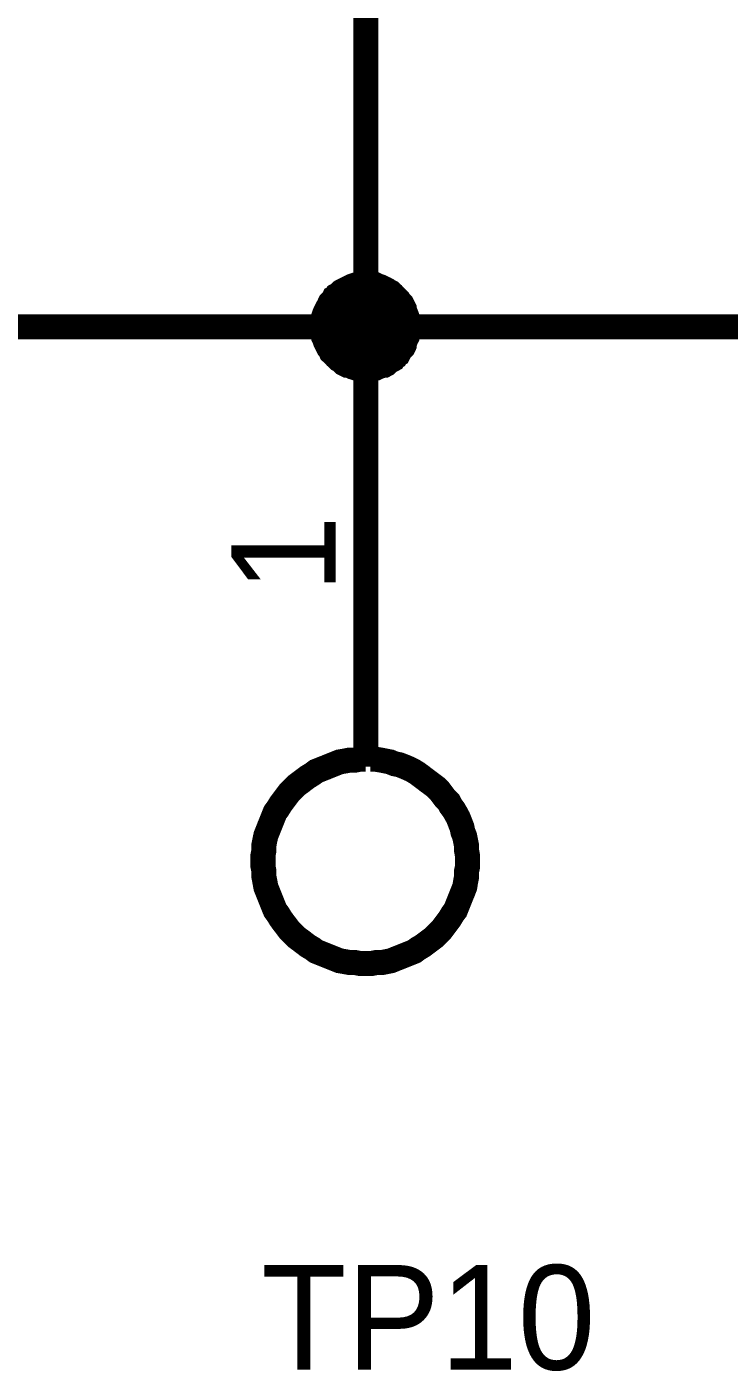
# Model space of a CAD drawing. Header units: millimetres. Extents: x 0 to 800, y 0 to 567.
# Drawn here: x 62.42 to 70.84, y 515.33 to 531.46 of the extents above; entities that cross this region are included whole.
import ezdxf

# ---------------------------------------------------------------- set-up
doc = ezdxf.new("R2010")
doc.units = ezdxf.units.MM
doc.layers.add('Sheet', color=255, linetype='Continuous')

msp = doc.modelspace()

# ---------------------------------------------------------------- linework, layer by layer
at = {"layer": 'Sheet'}
for points, const_width in [([(45.728, 542.319), (47.946, 542.319), (47.946, 542.341), (66.481, 542.341), (66.481, 527.861), (77.759, 527.861)], 0.3), ([(65.966, 527.861), (65.966, 527.883), (65.966, 527.917), (65.977, 527.939), (65.977, 527.961), (65.977, 527.984), (65.988, 528.017), (65.999, 528.04), (66.01, 528.062), (66.022, 528.085), (66.033, 528.107), (66.044, 528.129), (66.055, 528.152), (66.066, 528.163), (66.089, 528.185), (66.1, 528.208), (66.122, 528.219), (66.134, 528.241), (66.156, 528.253), (66.178, 528.275), (66.19, 528.286), (66.212, 528.297), (66.234, 528.308), (66.257, 528.32), (66.279, 528.331), (66.302, 528.342), (66.324, 528.353), (66.358, 528.364), (66.38, 528.364), (66.402, 528.364), (66.425, 528.376), (66.458, 528.376), (66.481, 528.376)], 0.3), ([(65.966, 527.861), (65.966, 527.883), (65.966, 527.917), (65.977, 527.939), (65.977, 527.961), (65.977, 527.984), (65.988, 528.017), (65.999, 528.04), (66.01, 528.062), (66.022, 528.085), (66.033, 528.107), (66.044, 528.129), (66.055, 528.152), (66.066, 528.163), (66.089, 528.185), (66.1, 528.208), (66.122, 528.219), (66.134, 528.241), (66.156, 528.253), (66.178, 528.275), (66.19, 528.286), (66.212, 528.297), (66.234, 528.308), (66.257, 528.32), (66.279, 528.331), (66.302, 528.342), (66.324, 528.353), (66.358, 528.364), (66.38, 528.364), (66.402, 528.364), (66.425, 528.376), (66.458, 528.376), (66.481, 528.376)], 0.3), ([(65.966, 527.861), (65.966, 527.883), (65.966, 527.917), (65.977, 527.939), (65.977, 527.961), (65.977, 527.984), (65.988, 528.017), (65.999, 528.04), (66.01, 528.062), (66.022, 528.085), (66.033, 528.107), (66.044, 528.129), (66.055, 528.152), (66.066, 528.163), (66.089, 528.185), (66.1, 528.208), (66.122, 528.219), (66.134, 528.241), (66.156, 528.253), (66.178, 528.275), (66.19, 528.286), (66.212, 528.297), (66.234, 528.308), (66.257, 528.32), (66.279, 528.331), (66.302, 528.342), (66.324, 528.353), (66.358, 528.364), (66.38, 528.364), (66.402, 528.364), (66.425, 528.376), (66.458, 528.376), (66.481, 528.376)], 0.3), ([(65.966, 527.861), (65.966, 527.883), (65.966, 527.917), (65.977, 527.939), (65.977, 527.961), (65.977, 527.984), (65.988, 528.017), (65.999, 528.04), (66.01, 528.062), (66.022, 528.085), (66.033, 528.107), (66.044, 528.129), (66.055, 528.152), (66.066, 528.163), (66.089, 528.185), (66.1, 528.208), (66.122, 528.219), (66.134, 528.241), (66.156, 528.253), (66.178, 528.275), (66.19, 528.286), (66.212, 528.297), (66.234, 528.308), (66.257, 528.32), (66.279, 528.331), (66.302, 528.342), (66.324, 528.353), (66.358, 528.364), (66.38, 528.364), (66.402, 528.364), (66.425, 528.376), (66.458, 528.376), (66.481, 528.376)], 0.3), ([(65.966, 527.861), (65.966, 527.883), (65.966, 527.917), (65.977, 527.939), (65.977, 527.961), (65.977, 527.984), (65.988, 528.017), (65.999, 528.04), (66.01, 528.062), (66.022, 528.085), (66.033, 528.107), (66.044, 528.129), (66.055, 528.152), (66.066, 528.163), (66.089, 528.185), (66.1, 528.208), (66.122, 528.219), (66.134, 528.241), (66.156, 528.253), (66.178, 528.275), (66.19, 528.286), (66.212, 528.297), (66.234, 528.308), (66.257, 528.32), (66.279, 528.331), (66.302, 528.342), (66.324, 528.353), (66.358, 528.364), (66.38, 528.364), (66.402, 528.364), (66.425, 528.376), (66.458, 528.376), (66.481, 528.376)], 0.3), ([(65.966, 527.861), (65.966, 527.883), (65.966, 527.917), (65.977, 527.939), (65.977, 527.961), (65.977, 527.984), (65.988, 528.017), (65.999, 528.04), (66.01, 528.062), (66.022, 528.085), (66.033, 528.107), (66.044, 528.129), (66.055, 528.152), (66.066, 528.163), (66.089, 528.185), (66.1, 528.208), (66.122, 528.219), (66.134, 528.241), (66.156, 528.253), (66.178, 528.275), (66.19, 528.286), (66.212, 528.297), (66.234, 528.308), (66.257, 528.32), (66.279, 528.331), (66.302, 528.342), (66.324, 528.353), (66.358, 528.364), (66.38, 528.364), (66.402, 528.364), (66.425, 528.376), (66.458, 528.376), (66.481, 528.376)], 0.3), ([(66.481, 528.376), (66.481, 528.376)], 0.3), ([(66.481, 528.376), (66.503, 528.376), (66.537, 528.376), (66.559, 528.364), (66.582, 528.364), (66.604, 528.364), (66.626, 528.353), (66.66, 528.342), (66.682, 528.331), (66.705, 528.32), (66.727, 528.308), (66.738, 528.297), (66.761, 528.286), (66.783, 528.275), (66.806, 528.253), (66.817, 528.241), (66.839, 528.219), (66.85, 528.208), (66.873, 528.185), (66.884, 528.163), (66.895, 528.152), (66.918, 528.129), (66.929, 528.107), (66.94, 528.085), (66.94, 528.062), (66.951, 528.04), (66.962, 528.017), (66.974, 527.984), (66.974, 527.961), (66.974, 527.939), (66.985, 527.917), (66.985, 527.883), (66.985, 527.861)], 0.3), ([(66.481, 528.376), (66.481, 528.376)], 0.3), ([(66.481, 528.376), (66.503, 528.376), (66.537, 528.376), (66.559, 528.364), (66.582, 528.364), (66.604, 528.364), (66.626, 528.353), (66.66, 528.342), (66.682, 528.331), (66.705, 528.32), (66.727, 528.308), (66.738, 528.297), (66.761, 528.286), (66.783, 528.275), (66.806, 528.253), (66.817, 528.241), (66.839, 528.219), (66.85, 528.208), (66.873, 528.185), (66.884, 528.163), (66.895, 528.152), (66.918, 528.129), (66.929, 528.107), (66.94, 528.085), (66.94, 528.062), (66.951, 528.04), (66.962, 528.017), (66.974, 527.984), (66.974, 527.961), (66.974, 527.939), (66.985, 527.917), (66.985, 527.883), (66.985, 527.861)], 0.3), ([(66.481, 528.376), (66.481, 528.376)], 0.3), ([(66.481, 528.376), (66.503, 528.376), (66.537, 528.376), (66.559, 528.364), (66.582, 528.364), (66.604, 528.364), (66.626, 528.353), (66.66, 528.342), (66.682, 528.331), (66.705, 528.32), (66.727, 528.308), (66.738, 528.297), (66.761, 528.286), (66.783, 528.275), (66.806, 528.253), (66.817, 528.241), (66.839, 528.219), (66.85, 528.208), (66.873, 528.185), (66.884, 528.163), (66.895, 528.152), (66.918, 528.129), (66.929, 528.107), (66.94, 528.085), (66.94, 528.062), (66.951, 528.04), (66.962, 528.017), (66.974, 527.984), (66.974, 527.961), (66.974, 527.939), (66.985, 527.917), (66.985, 527.883), (66.985, 527.861)], 0.3), ([(66.481, 528.376), (66.481, 528.376)], 0.3), ([(66.481, 528.376), (66.503, 528.376), (66.537, 528.376), (66.559, 528.364), (66.582, 528.364), (66.604, 528.364), (66.626, 528.353), (66.66, 528.342), (66.682, 528.331), (66.705, 528.32), (66.727, 528.308), (66.738, 528.297), (66.761, 528.286), (66.783, 528.275), (66.806, 528.253), (66.817, 528.241), (66.839, 528.219), (66.85, 528.208), (66.873, 528.185), (66.884, 528.163), (66.895, 528.152), (66.918, 528.129), (66.929, 528.107), (66.94, 528.085), (66.94, 528.062), (66.951, 528.04), (66.962, 528.017), (66.974, 527.984), (66.974, 527.961), (66.974, 527.939), (66.985, 527.917), (66.985, 527.883), (66.985, 527.861)], 0.3), ([(66.481, 528.376), (66.481, 528.376)], 0.3), ([(66.481, 528.376), (66.503, 528.376), (66.537, 528.376), (66.559, 528.364), (66.582, 528.364), (66.604, 528.364), (66.626, 528.353), (66.66, 528.342), (66.682, 528.331), (66.705, 528.32), (66.727, 528.308), (66.738, 528.297), (66.761, 528.286), (66.783, 528.275), (66.806, 528.253), (66.817, 528.241), (66.839, 528.219), (66.85, 528.208), (66.873, 528.185), (66.884, 528.163), (66.895, 528.152), (66.918, 528.129), (66.929, 528.107), (66.94, 528.085), (66.94, 528.062), (66.951, 528.04), (66.962, 528.017), (66.974, 527.984), (66.974, 527.961), (66.974, 527.939), (66.985, 527.917), (66.985, 527.883), (66.985, 527.861)], 0.3), ([(66.481, 528.376), (66.481, 528.376)], 0.3), ([(66.481, 528.376), (66.503, 528.376), (66.537, 528.376), (66.559, 528.364), (66.582, 528.364), (66.604, 528.364), (66.626, 528.353), (66.66, 528.342), (66.682, 528.331), (66.705, 528.32), (66.727, 528.308), (66.738, 528.297), (66.761, 528.286), (66.783, 528.275), (66.806, 528.253), (66.817, 528.241), (66.839, 528.219), (66.85, 528.208), (66.873, 528.185), (66.884, 528.163), (66.895, 528.152), (66.918, 528.129), (66.929, 528.107), (66.94, 528.085), (66.94, 528.062), (66.951, 528.04), (66.962, 528.017), (66.974, 527.984), (66.974, 527.961), (66.974, 527.939), (66.985, 527.917), (66.985, 527.883), (66.985, 527.861)], 0.3), ([(65.966, 527.861), (65.966, 527.883), (65.966, 527.917), (65.977, 527.939), (65.977, 527.961), (65.977, 527.984), (65.988, 528.017), (65.999, 528.04), (66.01, 528.062), (66.022, 528.085), (66.033, 528.107), (66.044, 528.129), (66.055, 528.152), (66.066, 528.163), (66.089, 528.185), (66.1, 528.208), (66.122, 528.219), (66.134, 528.241), (66.156, 528.253), (66.178, 528.275), (66.19, 528.286), (66.212, 528.297), (66.234, 528.308), (66.257, 528.32), (66.279, 528.331), (66.302, 528.342), (66.324, 528.353), (66.358, 528.364), (66.38, 528.364), (66.402, 528.364), (66.425, 528.376), (66.458, 528.376), (66.481, 528.376)], 0.0991), ([(65.966, 527.861), (65.966, 527.883), (65.966, 527.917), (65.977, 527.939), (65.977, 527.961), (65.977, 527.984), (65.988, 528.017), (65.999, 528.04), (66.01, 528.062), (66.022, 528.085), (66.033, 528.107), (66.044, 528.129), (66.055, 528.152), (66.066, 528.163), (66.089, 528.185), (66.1, 528.208), (66.122, 528.219), (66.134, 528.241), (66.156, 528.253), (66.178, 528.275), (66.19, 528.286), (66.212, 528.297), (66.234, 528.308), (66.257, 528.32), (66.279, 528.331), (66.302, 528.342), (66.324, 528.353), (66.358, 528.364), (66.38, 528.364), (66.402, 528.364), (66.425, 528.376), (66.458, 528.376), (66.481, 528.376)], 0.0991), ([(65.966, 527.861), (65.966, 527.883), (65.966, 527.917), (65.977, 527.939), (65.977, 527.961), (65.977, 527.984), (65.988, 528.017), (65.999, 528.04), (66.01, 528.062), (66.022, 528.085), (66.033, 528.107), (66.044, 528.129), (66.055, 528.152), (66.066, 528.163), (66.089, 528.185), (66.1, 528.208), (66.122, 528.219), (66.134, 528.241), (66.156, 528.253), (66.178, 528.275), (66.19, 528.286), (66.212, 528.297), (66.234, 528.308), (66.257, 528.32), (66.279, 528.331), (66.302, 528.342), (66.324, 528.353), (66.358, 528.364), (66.38, 528.364), (66.402, 528.364), (66.425, 528.376), (66.458, 528.376), (66.481, 528.376)], 0.0991), ([(65.966, 527.861), (65.966, 527.883), (65.966, 527.917), (65.977, 527.939), (65.977, 527.961), (65.977, 527.984), (65.988, 528.017), (65.999, 528.04), (66.01, 528.062), (66.022, 528.085), (66.033, 528.107), (66.044, 528.129), (66.055, 528.152), (66.066, 528.163), (66.089, 528.185), (66.1, 528.208), (66.122, 528.219), (66.134, 528.241), (66.156, 528.253), (66.178, 528.275), (66.19, 528.286), (66.212, 528.297), (66.234, 528.308), (66.257, 528.32), (66.279, 528.331), (66.302, 528.342), (66.324, 528.353), (66.358, 528.364), (66.38, 528.364), (66.402, 528.364), (66.425, 528.376), (66.458, 528.376), (66.481, 528.376)], 0.0991), ([(65.966, 527.861), (65.966, 527.883), (65.966, 527.917), (65.977, 527.939), (65.977, 527.961), (65.977, 527.984), (65.988, 528.017), (65.999, 528.04), (66.01, 528.062), (66.022, 528.085), (66.033, 528.107), (66.044, 528.129), (66.055, 528.152), (66.066, 528.163), (66.089, 528.185), (66.1, 528.208), (66.122, 528.219), (66.134, 528.241), (66.156, 528.253), (66.178, 528.275), (66.19, 528.286), (66.212, 528.297), (66.234, 528.308), (66.257, 528.32), (66.279, 528.331), (66.302, 528.342), (66.324, 528.353), (66.358, 528.364), (66.38, 528.364), (66.402, 528.364), (66.425, 528.376), (66.458, 528.376), (66.481, 528.376)], 0.0991), ([(65.966, 527.861), (65.966, 527.883), (65.966, 527.917), (65.977, 527.939), (65.977, 527.961), (65.977, 527.984), (65.988, 528.017), (65.999, 528.04), (66.01, 528.062), (66.022, 528.085), (66.033, 528.107), (66.044, 528.129), (66.055, 528.152), (66.066, 528.163), (66.089, 528.185), (66.1, 528.208), (66.122, 528.219), (66.134, 528.241), (66.156, 528.253), (66.178, 528.275), (66.19, 528.286), (66.212, 528.297), (66.234, 528.308), (66.257, 528.32), (66.279, 528.331), (66.302, 528.342), (66.324, 528.353), (66.358, 528.364), (66.38, 528.364), (66.402, 528.364), (66.425, 528.376), (66.458, 528.376), (66.481, 528.376)], 0.0991), ([(66.481, 528.376), (66.481, 528.376)], 0.0991), ([(66.481, 528.376), (66.503, 528.376), (66.537, 528.376), (66.559, 528.364), (66.582, 528.364), (66.604, 528.364), (66.626, 528.353), (66.66, 528.342), (66.682, 528.331), (66.705, 528.32), (66.727, 528.308), (66.738, 528.297), (66.761, 528.286), (66.783, 528.275), (66.806, 528.253), (66.817, 528.241), (66.839, 528.219), (66.85, 528.208), (66.873, 528.185), (66.884, 528.163), (66.895, 528.152), (66.918, 528.129), (66.929, 528.107), (66.94, 528.085), (66.94, 528.062), (66.951, 528.04), (66.962, 528.017), (66.974, 527.984), (66.974, 527.961), (66.974, 527.939), (66.985, 527.917), (66.985, 527.883), (66.985, 527.861)], 0.0991), ([(66.481, 528.376), (66.481, 528.376)], 0.0991), ([(66.481, 528.376), (66.503, 528.376), (66.537, 528.376), (66.559, 528.364), (66.582, 528.364), (66.604, 528.364), (66.626, 528.353), (66.66, 528.342), (66.682, 528.331), (66.705, 528.32), (66.727, 528.308), (66.738, 528.297), (66.761, 528.286), (66.783, 528.275), (66.806, 528.253), (66.817, 528.241), (66.839, 528.219), (66.85, 528.208), (66.873, 528.185), (66.884, 528.163), (66.895, 528.152), (66.918, 528.129), (66.929, 528.107), (66.94, 528.085), (66.94, 528.062), (66.951, 528.04), (66.962, 528.017), (66.974, 527.984), (66.974, 527.961), (66.974, 527.939), (66.985, 527.917), (66.985, 527.883), (66.985, 527.861)], 0.0991), ([(66.481, 528.376), (66.481, 528.376)], 0.0991), ([(66.481, 528.376), (66.503, 528.376), (66.537, 528.376), (66.559, 528.364), (66.582, 528.364), (66.604, 528.364), (66.626, 528.353), (66.66, 528.342), (66.682, 528.331), (66.705, 528.32), (66.727, 528.308), (66.738, 528.297), (66.761, 528.286), (66.783, 528.275), (66.806, 528.253), (66.817, 528.241), (66.839, 528.219), (66.85, 528.208), (66.873, 528.185), (66.884, 528.163), (66.895, 528.152), (66.918, 528.129), (66.929, 528.107), (66.94, 528.085), (66.94, 528.062), (66.951, 528.04), (66.962, 528.017), (66.974, 527.984), (66.974, 527.961), (66.974, 527.939), (66.985, 527.917), (66.985, 527.883), (66.985, 527.861)], 0.0991), ([(66.481, 528.376), (66.481, 528.376)], 0.0991), ([(66.481, 528.376), (66.503, 528.376), (66.537, 528.376), (66.559, 528.364), (66.582, 528.364), (66.604, 528.364), (66.626, 528.353), (66.66, 528.342), (66.682, 528.331), (66.705, 528.32), (66.727, 528.308), (66.738, 528.297), (66.761, 528.286), (66.783, 528.275), (66.806, 528.253), (66.817, 528.241), (66.839, 528.219), (66.85, 528.208), (66.873, 528.185), (66.884, 528.163), (66.895, 528.152), (66.918, 528.129), (66.929, 528.107), (66.94, 528.085), (66.94, 528.062), (66.951, 528.04), (66.962, 528.017), (66.974, 527.984), (66.974, 527.961), (66.974, 527.939), (66.985, 527.917), (66.985, 527.883), (66.985, 527.861)], 0.0991), ([(66.481, 528.376), (66.481, 528.376)], 0.0991), ([(66.481, 528.376), (66.503, 528.376), (66.537, 528.376), (66.559, 528.364), (66.582, 528.364), (66.604, 528.364), (66.626, 528.353), (66.66, 528.342), (66.682, 528.331), (66.705, 528.32), (66.727, 528.308), (66.738, 528.297), (66.761, 528.286), (66.783, 528.275), (66.806, 528.253), (66.817, 528.241), (66.839, 528.219), (66.85, 528.208), (66.873, 528.185), (66.884, 528.163), (66.895, 528.152), (66.918, 528.129), (66.929, 528.107), (66.94, 528.085), (66.94, 528.062), (66.951, 528.04), (66.962, 528.017), (66.974, 527.984), (66.974, 527.961), (66.974, 527.939), (66.985, 527.917), (66.985, 527.883), (66.985, 527.861)], 0.0991), ([(66.481, 528.376), (66.481, 528.376)], 0.0991), ([(66.481, 528.376), (66.503, 528.376), (66.537, 528.376), (66.559, 528.364), (66.582, 528.364), (66.604, 528.364), (66.626, 528.353), (66.66, 528.342), (66.682, 528.331), (66.705, 528.32), (66.727, 528.308), (66.738, 528.297), (66.761, 528.286), (66.783, 528.275), (66.806, 528.253), (66.817, 528.241), (66.839, 528.219), (66.85, 528.208), (66.873, 528.185), (66.884, 528.163), (66.895, 528.152), (66.918, 528.129), (66.929, 528.107), (66.94, 528.085), (66.94, 528.062), (66.951, 528.04), (66.962, 528.017), (66.974, 527.984), (66.974, 527.961), (66.974, 527.939), (66.985, 527.917), (66.985, 527.883), (66.985, 527.861)], 0.0991), ([(58.35, 527.861), (63.435, 527.861)], 0.3), ([(66.481, 527.861), (63.435, 527.861)], 0.3), ([(66.481, 527.357), (66.458, 527.357), (66.425, 527.357), (66.402, 527.368), (66.38, 527.368), (66.358, 527.368), (66.324, 527.379), (66.302, 527.39), (66.279, 527.401), (66.257, 527.401), (66.234, 527.413), (66.212, 527.424), (66.19, 527.446), (66.178, 527.457), (66.156, 527.469), (66.134, 527.491), (66.122, 527.502), (66.1, 527.525), (66.089, 527.536), (66.066, 527.558), (66.055, 527.581), (66.044, 527.603), (66.033, 527.614), (66.022, 527.637), (66.01, 527.659), (65.999, 527.681), (65.988, 527.715), (65.977, 527.737), (65.977, 527.76), (65.977, 527.782), (65.966, 527.805), (65.966, 527.838), (65.966, 527.861)], 0.3), ([(65.966, 527.861), (65.966, 527.861)], 0.3), ([(66.481, 527.357), (66.458, 527.357), (66.425, 527.357), (66.402, 527.368), (66.38, 527.368), (66.358, 527.368), (66.324, 527.379), (66.302, 527.39), (66.279, 527.401), (66.257, 527.401), (66.234, 527.413), (66.212, 527.424), (66.19, 527.446), (66.178, 527.457), (66.156, 527.469), (66.134, 527.491), (66.122, 527.502), (66.1, 527.525), (66.089, 527.536), (66.066, 527.558), (66.055, 527.581), (66.044, 527.603), (66.033, 527.614), (66.022, 527.637), (66.01, 527.659), (65.999, 527.681), (65.988, 527.715), (65.977, 527.737), (65.977, 527.76), (65.977, 527.782), (65.966, 527.805), (65.966, 527.838), (65.966, 527.861)], 0.3), ([(65.966, 527.861), (65.966, 527.861)], 0.3), ([(66.481, 527.357), (66.458, 527.357), (66.425, 527.357), (66.402, 527.368), (66.38, 527.368), (66.358, 527.368), (66.324, 527.379), (66.302, 527.39), (66.279, 527.401), (66.257, 527.401), (66.234, 527.413), (66.212, 527.424), (66.19, 527.446), (66.178, 527.457), (66.156, 527.469), (66.134, 527.491), (66.122, 527.502), (66.1, 527.525), (66.089, 527.536), (66.066, 527.558), (66.055, 527.581), (66.044, 527.603), (66.033, 527.614), (66.022, 527.637), (66.01, 527.659), (65.999, 527.681), (65.988, 527.715), (65.977, 527.737), (65.977, 527.76), (65.977, 527.782), (65.966, 527.805), (65.966, 527.838), (65.966, 527.861)], 0.3), ([(65.966, 527.861), (65.966, 527.861)], 0.3), ([(66.481, 527.357), (66.458, 527.357), (66.425, 527.357), (66.402, 527.368), (66.38, 527.368), (66.358, 527.368), (66.324, 527.379), (66.302, 527.39), (66.279, 527.401), (66.257, 527.401), (66.234, 527.413), (66.212, 527.424), (66.19, 527.446), (66.178, 527.457), (66.156, 527.469), (66.134, 527.491), (66.122, 527.502), (66.1, 527.525), (66.089, 527.536), (66.066, 527.558), (66.055, 527.581), (66.044, 527.603), (66.033, 527.614), (66.022, 527.637), (66.01, 527.659), (65.999, 527.681), (65.988, 527.715), (65.977, 527.737), (65.977, 527.76), (65.977, 527.782), (65.966, 527.805), (65.966, 527.838), (65.966, 527.861)], 0.3), ([(65.966, 527.861), (65.966, 527.861)], 0.3), ([(66.481, 527.357), (66.458, 527.357), (66.425, 527.357), (66.402, 527.368), (66.38, 527.368), (66.358, 527.368), (66.324, 527.379), (66.302, 527.39), (66.279, 527.401), (66.257, 527.401), (66.234, 527.413), (66.212, 527.424), (66.19, 527.446), (66.178, 527.457), (66.156, 527.469), (66.134, 527.491), (66.122, 527.502), (66.1, 527.525), (66.089, 527.536), (66.066, 527.558), (66.055, 527.581), (66.044, 527.603), (66.033, 527.614), (66.022, 527.637), (66.01, 527.659), (65.999, 527.681), (65.988, 527.715), (65.977, 527.737), (65.977, 527.76), (65.977, 527.782), (65.966, 527.805), (65.966, 527.838), (65.966, 527.861)], 0.3), ([(65.966, 527.861), (65.966, 527.861)], 0.3), ([(66.481, 527.357), (66.458, 527.357), (66.425, 527.357), (66.402, 527.368), (66.38, 527.368), (66.358, 527.368), (66.324, 527.379), (66.302, 527.39), (66.279, 527.401), (66.257, 527.401), (66.234, 527.413), (66.212, 527.424), (66.19, 527.446), (66.178, 527.457), (66.156, 527.469), (66.134, 527.491), (66.122, 527.502), (66.1, 527.525), (66.089, 527.536), (66.066, 527.558), (66.055, 527.581), (66.044, 527.603), (66.033, 527.614), (66.022, 527.637), (66.01, 527.659), (65.999, 527.681), (65.988, 527.715), (65.977, 527.737), (65.977, 527.76), (65.977, 527.782), (65.966, 527.805), (65.966, 527.838), (65.966, 527.861)], 0.3), ([(65.966, 527.861), (65.966, 527.861)], 0.3), ([(66.985, 527.861), (66.985, 527.838), (66.985, 527.805), (66.974, 527.782), (66.974, 527.76), (66.974, 527.737), (66.962, 527.715), (66.951, 527.681), (66.94, 527.659), (66.94, 527.637), (66.929, 527.614), (66.918, 527.603), (66.895, 527.581), (66.884, 527.558), (66.873, 527.536), (66.85, 527.525), (66.839, 527.502), (66.817, 527.491), (66.806, 527.469), (66.783, 527.457), (66.761, 527.446), (66.738, 527.424), (66.727, 527.413), (66.705, 527.401), (66.682, 527.401), (66.66, 527.39), (66.626, 527.379), (66.604, 527.368), (66.582, 527.368), (66.559, 527.368), (66.537, 527.357), (66.503, 527.357), (66.481, 527.357)], 0.3), ([(66.985, 527.861), (66.985, 527.838), (66.985, 527.805), (66.974, 527.782), (66.974, 527.76), (66.974, 527.737), (66.962, 527.715), (66.951, 527.681), (66.94, 527.659), (66.94, 527.637), (66.929, 527.614), (66.918, 527.603), (66.895, 527.581), (66.884, 527.558), (66.873, 527.536), (66.85, 527.525), (66.839, 527.502), (66.817, 527.491), (66.806, 527.469), (66.783, 527.457), (66.761, 527.446), (66.738, 527.424), (66.727, 527.413), (66.705, 527.401), (66.682, 527.401), (66.66, 527.39), (66.626, 527.379), (66.604, 527.368), (66.582, 527.368), (66.559, 527.368), (66.537, 527.357), (66.503, 527.357), (66.481, 527.357)], 0.3), ([(66.481, 526.091), (66.481, 527.861)], 0.3), ([(66.985, 527.861), (66.985, 527.838), (66.985, 527.805), (66.974, 527.782), (66.974, 527.76), (66.974, 527.737), (66.962, 527.715), (66.951, 527.681), (66.94, 527.659), (66.94, 527.637), (66.929, 527.614), (66.918, 527.603), (66.895, 527.581), (66.884, 527.558), (66.873, 527.536), (66.85, 527.525), (66.839, 527.502), (66.817, 527.491), (66.806, 527.469), (66.783, 527.457), (66.761, 527.446), (66.738, 527.424), (66.727, 527.413), (66.705, 527.401), (66.682, 527.401), (66.66, 527.39), (66.626, 527.379), (66.604, 527.368), (66.582, 527.368), (66.559, 527.368), (66.537, 527.357), (66.503, 527.357), (66.481, 527.357)], 0.3), ([(66.985, 527.861), (66.985, 527.838), (66.985, 527.805), (66.974, 527.782), (66.974, 527.76), (66.974, 527.737), (66.962, 527.715), (66.951, 527.681), (66.94, 527.659), (66.94, 527.637), (66.929, 527.614), (66.918, 527.603), (66.895, 527.581), (66.884, 527.558), (66.873, 527.536), (66.85, 527.525), (66.839, 527.502), (66.817, 527.491), (66.806, 527.469), (66.783, 527.457), (66.761, 527.446), (66.738, 527.424), (66.727, 527.413), (66.705, 527.401), (66.682, 527.401), (66.66, 527.39), (66.626, 527.379), (66.604, 527.368), (66.582, 527.368), (66.559, 527.368), (66.537, 527.357), (66.503, 527.357), (66.481, 527.357)], 0.3), ([(66.985, 527.861), (66.985, 527.838), (66.985, 527.805), (66.974, 527.782), (66.974, 527.76), (66.974, 527.737), (66.962, 527.715), (66.951, 527.681), (66.94, 527.659), (66.94, 527.637), (66.929, 527.614), (66.918, 527.603), (66.895, 527.581), (66.884, 527.558), (66.873, 527.536), (66.85, 527.525), (66.839, 527.502), (66.817, 527.491), (66.806, 527.469), (66.783, 527.457), (66.761, 527.446), (66.738, 527.424), (66.727, 527.413), (66.705, 527.401), (66.682, 527.401), (66.66, 527.39), (66.626, 527.379), (66.604, 527.368), (66.582, 527.368), (66.559, 527.368), (66.537, 527.357), (66.503, 527.357), (66.481, 527.357)], 0.3), ([(66.985, 527.861), (66.985, 527.838), (66.985, 527.805), (66.974, 527.782), (66.974, 527.76), (66.974, 527.737), (66.962, 527.715), (66.951, 527.681), (66.94, 527.659), (66.94, 527.637), (66.929, 527.614), (66.918, 527.603), (66.895, 527.581), (66.884, 527.558), (66.873, 527.536), (66.85, 527.525), (66.839, 527.502), (66.817, 527.491), (66.806, 527.469), (66.783, 527.457), (66.761, 527.446), (66.738, 527.424), (66.727, 527.413), (66.705, 527.401), (66.682, 527.401), (66.66, 527.39), (66.626, 527.379), (66.604, 527.368), (66.582, 527.368), (66.559, 527.368), (66.537, 527.357), (66.503, 527.357), (66.481, 527.357)], 0.3), ([(66.985, 527.861), (66.985, 527.861), (66.985, 527.861), (66.985, 527.861), (66.985, 527.861), (66.985, 527.861), (66.985, 527.861), (66.985, 527.861), (66.985, 527.861), (66.985, 527.861), (66.985, 527.861), (66.985, 527.861), (66.985, 527.861), (66.985, 527.861), (66.985, 527.861), (66.985, 527.861), (66.985, 527.861), (66.985, 527.861), (66.985, 527.861), (66.985, 527.861), (66.985, 527.861), (66.985, 527.861), (66.985, 527.861), (66.985, 527.861), (66.985, 527.861), (66.985, 527.861), (66.985, 527.861), (66.985, 527.861), (66.985, 527.861), (66.985, 527.861), (66.985, 527.861), (66.985, 527.861), (66.985, 527.861)], 0.3), ([(66.985, 527.861), (66.985, 527.861)], 0.3), ([(66.985, 527.861), (66.985, 527.861), (66.985, 527.861), (66.985, 527.861), (66.985, 527.861), (66.985, 527.861), (66.985, 527.861), (66.985, 527.861), (66.985, 527.861), (66.985, 527.861), (66.985, 527.861), (66.985, 527.861), (66.985, 527.861), (66.985, 527.861), (66.985, 527.861), (66.985, 527.861), (66.985, 527.861), (66.985, 527.861), (66.985, 527.861), (66.985, 527.861), (66.985, 527.861), (66.985, 527.861), (66.985, 527.861), (66.985, 527.861), (66.985, 527.861), (66.985, 527.861), (66.985, 527.861), (66.985, 527.861), (66.985, 527.861), (66.985, 527.861), (66.985, 527.861), (66.985, 527.861), (66.985, 527.861)], 0.3), ([(66.985, 527.861), (66.985, 527.861)], 0.3), ([(66.985, 527.861), (66.985, 527.861), (66.985, 527.861), (66.985, 527.861), (66.985, 527.861), (66.985, 527.861), (66.985, 527.861), (66.985, 527.861), (66.985, 527.861), (66.985, 527.861), (66.985, 527.861), (66.985, 527.861), (66.985, 527.861), (66.985, 527.861), (66.985, 527.861), (66.985, 527.861), (66.985, 527.861), (66.985, 527.861), (66.985, 527.861), (66.985, 527.861), (66.985, 527.861), (66.985, 527.861), (66.985, 527.861), (66.985, 527.861), (66.985, 527.861), (66.985, 527.861), (66.985, 527.861), (66.985, 527.861), (66.985, 527.861), (66.985, 527.861), (66.985, 527.861), (66.985, 527.861), (66.985, 527.861)], 0.3), ([(66.985, 527.861), (66.985, 527.861)], 0.3), ([(66.985, 527.861), (66.985, 527.861), (66.985, 527.861), (66.985, 527.861), (66.985, 527.861), (66.985, 527.861), (66.985, 527.861), (66.985, 527.861), (66.985, 527.861), (66.985, 527.861), (66.985, 527.861), (66.985, 527.861), (66.985, 527.861), (66.985, 527.861), (66.985, 527.861), (66.985, 527.861), (66.985, 527.861), (66.985, 527.861), (66.985, 527.861), (66.985, 527.861), (66.985, 527.861), (66.985, 527.861), (66.985, 527.861), (66.985, 527.861), (66.985, 527.861), (66.985, 527.861), (66.985, 527.861), (66.985, 527.861), (66.985, 527.861), (66.985, 527.861), (66.985, 527.861), (66.985, 527.861), (66.985, 527.861)], 0.3), ([(66.985, 527.861), (66.985, 527.861)], 0.3), ([(66.985, 527.861), (66.985, 527.861), (66.985, 527.861), (66.985, 527.861), (66.985, 527.861), (66.985, 527.861), (66.985, 527.861), (66.985, 527.861), (66.985, 527.861), (66.985, 527.861), (66.985, 527.861), (66.985, 527.861), (66.985, 527.861), (66.985, 527.861), (66.985, 527.861), (66.985, 527.861), (66.985, 527.861), (66.985, 527.861), (66.985, 527.861), (66.985, 527.861), (66.985, 527.861), (66.985, 527.861), (66.985, 527.861), (66.985, 527.861), (66.985, 527.861), (66.985, 527.861), (66.985, 527.861), (66.985, 527.861), (66.985, 527.861), (66.985, 527.861), (66.985, 527.861), (66.985, 527.861), (66.985, 527.861)], 0.3), ([(66.985, 527.861), (66.985, 527.861)], 0.3), ([(66.985, 527.861), (66.985, 527.861), (66.985, 527.861), (66.985, 527.861), (66.985, 527.861), (66.985, 527.861), (66.985, 527.861), (66.985, 527.861), (66.985, 527.861), (66.985, 527.861), (66.985, 527.861), (66.985, 527.861), (66.985, 527.861), (66.985, 527.861), (66.985, 527.861), (66.985, 527.861), (66.985, 527.861), (66.985, 527.861), (66.985, 527.861), (66.985, 527.861), (66.985, 527.861), (66.985, 527.861), (66.985, 527.861), (66.985, 527.861), (66.985, 527.861), (66.985, 527.861), (66.985, 527.861), (66.985, 527.861), (66.985, 527.861), (66.985, 527.861), (66.985, 527.861), (66.985, 527.861), (66.985, 527.861)], 0.3), ([(66.985, 527.861), (66.985, 527.861)], 0.3), ([(66.481, 527.357), (66.458, 527.357), (66.425, 527.357), (66.402, 527.368), (66.38, 527.368), (66.358, 527.368), (66.324, 527.379), (66.302, 527.39), (66.279, 527.401), (66.257, 527.401), (66.234, 527.413), (66.212, 527.424), (66.19, 527.446), (66.178, 527.457), (66.156, 527.469), (66.134, 527.491), (66.122, 527.502), (66.1, 527.525), (66.089, 527.536), (66.066, 527.558), (66.055, 527.581), (66.044, 527.603), (66.033, 527.614), (66.022, 527.637), (66.01, 527.659), (65.999, 527.681), (65.988, 527.715), (65.977, 527.737), (65.977, 527.76), (65.977, 527.782), (65.966, 527.805), (65.966, 527.838), (65.966, 527.861)], 0.0991), ([(65.966, 527.861), (65.966, 527.861)], 0.0991), ([(66.481, 527.357), (66.458, 527.357), (66.425, 527.357), (66.402, 527.368), (66.38, 527.368), (66.358, 527.368), (66.324, 527.379), (66.302, 527.39), (66.279, 527.401), (66.257, 527.401), (66.234, 527.413), (66.212, 527.424), (66.19, 527.446), (66.178, 527.457), (66.156, 527.469), (66.134, 527.491), (66.122, 527.502), (66.1, 527.525), (66.089, 527.536), (66.066, 527.558), (66.055, 527.581), (66.044, 527.603), (66.033, 527.614), (66.022, 527.637), (66.01, 527.659), (65.999, 527.681), (65.988, 527.715), (65.977, 527.737), (65.977, 527.76), (65.977, 527.782), (65.966, 527.805), (65.966, 527.838), (65.966, 527.861)], 0.0991), ([(65.966, 527.861), (65.966, 527.861)], 0.0991), ([(66.481, 527.357), (66.458, 527.357), (66.425, 527.357), (66.402, 527.368), (66.38, 527.368), (66.358, 527.368), (66.324, 527.379), (66.302, 527.39), (66.279, 527.401), (66.257, 527.401), (66.234, 527.413), (66.212, 527.424), (66.19, 527.446), (66.178, 527.457), (66.156, 527.469), (66.134, 527.491), (66.122, 527.502), (66.1, 527.525), (66.089, 527.536), (66.066, 527.558), (66.055, 527.581), (66.044, 527.603), (66.033, 527.614), (66.022, 527.637), (66.01, 527.659), (65.999, 527.681), (65.988, 527.715), (65.977, 527.737), (65.977, 527.76), (65.977, 527.782), (65.966, 527.805), (65.966, 527.838), (65.966, 527.861)], 0.0991), ([(65.966, 527.861), (65.966, 527.861)], 0.0991), ([(66.481, 527.357), (66.458, 527.357), (66.425, 527.357), (66.402, 527.368), (66.38, 527.368), (66.358, 527.368), (66.324, 527.379), (66.302, 527.39), (66.279, 527.401), (66.257, 527.401), (66.234, 527.413), (66.212, 527.424), (66.19, 527.446), (66.178, 527.457), (66.156, 527.469), (66.134, 527.491), (66.122, 527.502), (66.1, 527.525), (66.089, 527.536), (66.066, 527.558), (66.055, 527.581), (66.044, 527.603), (66.033, 527.614), (66.022, 527.637), (66.01, 527.659), (65.999, 527.681), (65.988, 527.715), (65.977, 527.737), (65.977, 527.76), (65.977, 527.782), (65.966, 527.805), (65.966, 527.838), (65.966, 527.861)], 0.0991), ([(65.966, 527.861), (65.966, 527.861)], 0.0991), ([(66.481, 527.357), (66.458, 527.357), (66.425, 527.357), (66.402, 527.368), (66.38, 527.368), (66.358, 527.368), (66.324, 527.379), (66.302, 527.39), (66.279, 527.401), (66.257, 527.401), (66.234, 527.413), (66.212, 527.424), (66.19, 527.446), (66.178, 527.457), (66.156, 527.469), (66.134, 527.491), (66.122, 527.502), (66.1, 527.525), (66.089, 527.536), (66.066, 527.558), (66.055, 527.581), (66.044, 527.603), (66.033, 527.614), (66.022, 527.637), (66.01, 527.659), (65.999, 527.681), (65.988, 527.715), (65.977, 527.737), (65.977, 527.76), (65.977, 527.782), (65.966, 527.805), (65.966, 527.838), (65.966, 527.861)], 0.0991), ([(65.966, 527.861), (65.966, 527.861)], 0.0991), ([(66.481, 527.357), (66.458, 527.357), (66.425, 527.357), (66.402, 527.368), (66.38, 527.368), (66.358, 527.368), (66.324, 527.379), (66.302, 527.39), (66.279, 527.401), (66.257, 527.401), (66.234, 527.413), (66.212, 527.424), (66.19, 527.446), (66.178, 527.457), (66.156, 527.469), (66.134, 527.491), (66.122, 527.502), (66.1, 527.525), (66.089, 527.536), (66.066, 527.558), (66.055, 527.581), (66.044, 527.603), (66.033, 527.614), (66.022, 527.637), (66.01, 527.659), (65.999, 527.681), (65.988, 527.715), (65.977, 527.737), (65.977, 527.76), (65.977, 527.782), (65.966, 527.805), (65.966, 527.838), (65.966, 527.861)], 0.0991), ([(65.966, 527.861), (65.966, 527.861)], 0.0991), ([(66.985, 527.861), (66.985, 527.838), (66.985, 527.805), (66.974, 527.782), (66.974, 527.76), (66.974, 527.737), (66.962, 527.715), (66.951, 527.681), (66.94, 527.659), (66.94, 527.637), (66.929, 527.614), (66.918, 527.603), (66.895, 527.581), (66.884, 527.558), (66.873, 527.536), (66.85, 527.525), (66.839, 527.502), (66.817, 527.491), (66.806, 527.469), (66.783, 527.457), (66.761, 527.446), (66.738, 527.424), (66.727, 527.413), (66.705, 527.401), (66.682, 527.401), (66.66, 527.39), (66.626, 527.379), (66.604, 527.368), (66.582, 527.368), (66.559, 527.368), (66.537, 527.357), (66.503, 527.357), (66.481, 527.357)], 0.0991), ([(66.985, 527.861), (66.985, 527.838), (66.985, 527.805), (66.974, 527.782), (66.974, 527.76), (66.974, 527.737), (66.962, 527.715), (66.951, 527.681), (66.94, 527.659), (66.94, 527.637), (66.929, 527.614), (66.918, 527.603), (66.895, 527.581), (66.884, 527.558), (66.873, 527.536), (66.85, 527.525), (66.839, 527.502), (66.817, 527.491), (66.806, 527.469), (66.783, 527.457), (66.761, 527.446), (66.738, 527.424), (66.727, 527.413), (66.705, 527.401), (66.682, 527.401), (66.66, 527.39), (66.626, 527.379), (66.604, 527.368), (66.582, 527.368), (66.559, 527.368), (66.537, 527.357), (66.503, 527.357), (66.481, 527.357)], 0.0991), ([(66.985, 527.861), (66.985, 527.838), (66.985, 527.805), (66.974, 527.782), (66.974, 527.76), (66.974, 527.737), (66.962, 527.715), (66.951, 527.681), (66.94, 527.659), (66.94, 527.637), (66.929, 527.614), (66.918, 527.603), (66.895, 527.581), (66.884, 527.558), (66.873, 527.536), (66.85, 527.525), (66.839, 527.502), (66.817, 527.491), (66.806, 527.469), (66.783, 527.457), (66.761, 527.446), (66.738, 527.424), (66.727, 527.413), (66.705, 527.401), (66.682, 527.401), (66.66, 527.39), (66.626, 527.379), (66.604, 527.368), (66.582, 527.368), (66.559, 527.368), (66.537, 527.357), (66.503, 527.357), (66.481, 527.357)], 0.0991), ([(66.985, 527.861), (66.985, 527.838), (66.985, 527.805), (66.974, 527.782), (66.974, 527.76), (66.974, 527.737), (66.962, 527.715), (66.951, 527.681), (66.94, 527.659), (66.94, 527.637), (66.929, 527.614), (66.918, 527.603), (66.895, 527.581), (66.884, 527.558), (66.873, 527.536), (66.85, 527.525), (66.839, 527.502), (66.817, 527.491), (66.806, 527.469), (66.783, 527.457), (66.761, 527.446), (66.738, 527.424), (66.727, 527.413), (66.705, 527.401), (66.682, 527.401), (66.66, 527.39), (66.626, 527.379), (66.604, 527.368), (66.582, 527.368), (66.559, 527.368), (66.537, 527.357), (66.503, 527.357), (66.481, 527.357)], 0.0991), ([(66.985, 527.861), (66.985, 527.838), (66.985, 527.805), (66.974, 527.782), (66.974, 527.76), (66.974, 527.737), (66.962, 527.715), (66.951, 527.681), (66.94, 527.659), (66.94, 527.637), (66.929, 527.614), (66.918, 527.603), (66.895, 527.581), (66.884, 527.558), (66.873, 527.536), (66.85, 527.525), (66.839, 527.502), (66.817, 527.491), (66.806, 527.469), (66.783, 527.457), (66.761, 527.446), (66.738, 527.424), (66.727, 527.413), (66.705, 527.401), (66.682, 527.401), (66.66, 527.39), (66.626, 527.379), (66.604, 527.368), (66.582, 527.368), (66.559, 527.368), (66.537, 527.357), (66.503, 527.357), (66.481, 527.357)], 0.0991), ([(66.985, 527.861), (66.985, 527.838), (66.985, 527.805), (66.974, 527.782), (66.974, 527.76), (66.974, 527.737), (66.962, 527.715), (66.951, 527.681), (66.94, 527.659), (66.94, 527.637), (66.929, 527.614), (66.918, 527.603), (66.895, 527.581), (66.884, 527.558), (66.873, 527.536), (66.85, 527.525), (66.839, 527.502), (66.817, 527.491), (66.806, 527.469), (66.783, 527.457), (66.761, 527.446), (66.738, 527.424), (66.727, 527.413), (66.705, 527.401), (66.682, 527.401), (66.66, 527.39), (66.626, 527.379), (66.604, 527.368), (66.582, 527.368), (66.559, 527.368), (66.537, 527.357), (66.503, 527.357), (66.481, 527.357)], 0.0991), ([(66.985, 527.861), (66.985, 527.861), (66.985, 527.861), (66.985, 527.861), (66.985, 527.861), (66.985, 527.861), (66.985, 527.861), (66.985, 527.861), (66.985, 527.861), (66.985, 527.861), (66.985, 527.861), (66.985, 527.861), (66.985, 527.861), (66.985, 527.861), (66.985, 527.861), (66.985, 527.861), (66.985, 527.861), (66.985, 527.861), (66.985, 527.861), (66.985, 527.861), (66.985, 527.861), (66.985, 527.861), (66.985, 527.861), (66.985, 527.861), (66.985, 527.861), (66.985, 527.861), (66.985, 527.861), (66.985, 527.861), (66.985, 527.861), (66.985, 527.861), (66.985, 527.861), (66.985, 527.861), (66.985, 527.861)], 0.0991), ([(66.985, 527.861), (66.985, 527.861)], 0.0991), ([(66.985, 527.861), (66.985, 527.861), (66.985, 527.861), (66.985, 527.861), (66.985, 527.861), (66.985, 527.861), (66.985, 527.861), (66.985, 527.861), (66.985, 527.861), (66.985, 527.861), (66.985, 527.861), (66.985, 527.861), (66.985, 527.861), (66.985, 527.861), (66.985, 527.861), (66.985, 527.861), (66.985, 527.861), (66.985, 527.861), (66.985, 527.861), (66.985, 527.861), (66.985, 527.861), (66.985, 527.861), (66.985, 527.861), (66.985, 527.861), (66.985, 527.861), (66.985, 527.861), (66.985, 527.861), (66.985, 527.861), (66.985, 527.861), (66.985, 527.861), (66.985, 527.861), (66.985, 527.861), (66.985, 527.861)], 0.0991), ([(66.985, 527.861), (66.985, 527.861)], 0.0991), ([(66.985, 527.861), (66.985, 527.861), (66.985, 527.861), (66.985, 527.861), (66.985, 527.861), (66.985, 527.861), (66.985, 527.861), (66.985, 527.861), (66.985, 527.861), (66.985, 527.861), (66.985, 527.861), (66.985, 527.861), (66.985, 527.861), (66.985, 527.861), (66.985, 527.861), (66.985, 527.861), (66.985, 527.861), (66.985, 527.861), (66.985, 527.861), (66.985, 527.861), (66.985, 527.861), (66.985, 527.861), (66.985, 527.861), (66.985, 527.861), (66.985, 527.861), (66.985, 527.861), (66.985, 527.861), (66.985, 527.861), (66.985, 527.861), (66.985, 527.861), (66.985, 527.861), (66.985, 527.861), (66.985, 527.861)], 0.0991), ([(66.985, 527.861), (66.985, 527.861)], 0.0991), ([(66.985, 527.861), (66.985, 527.861), (66.985, 527.861), (66.985, 527.861), (66.985, 527.861), (66.985, 527.861), (66.985, 527.861), (66.985, 527.861), (66.985, 527.861), (66.985, 527.861), (66.985, 527.861), (66.985, 527.861), (66.985, 527.861), (66.985, 527.861), (66.985, 527.861), (66.985, 527.861), (66.985, 527.861), (66.985, 527.861), (66.985, 527.861), (66.985, 527.861), (66.985, 527.861), (66.985, 527.861), (66.985, 527.861), (66.985, 527.861), (66.985, 527.861), (66.985, 527.861), (66.985, 527.861), (66.985, 527.861), (66.985, 527.861), (66.985, 527.861), (66.985, 527.861), (66.985, 527.861), (66.985, 527.861)], 0.0991), ([(66.985, 527.861), (66.985, 527.861)], 0.0991), ([(66.985, 527.861), (66.985, 527.861), (66.985, 527.861), (66.985, 527.861), (66.985, 527.861), (66.985, 527.861), (66.985, 527.861), (66.985, 527.861), (66.985, 527.861), (66.985, 527.861), (66.985, 527.861), (66.985, 527.861), (66.985, 527.861), (66.985, 527.861), (66.985, 527.861), (66.985, 527.861), (66.985, 527.861), (66.985, 527.861), (66.985, 527.861), (66.985, 527.861), (66.985, 527.861), (66.985, 527.861), (66.985, 527.861), (66.985, 527.861), (66.985, 527.861), (66.985, 527.861), (66.985, 527.861), (66.985, 527.861), (66.985, 527.861), (66.985, 527.861), (66.985, 527.861), (66.985, 527.861), (66.985, 527.861)], 0.0991), ([(66.985, 527.861), (66.985, 527.861)], 0.0991), ([(66.985, 527.861), (66.985, 527.861), (66.985, 527.861), (66.985, 527.861), (66.985, 527.861), (66.985, 527.861), (66.985, 527.861), (66.985, 527.861), (66.985, 527.861), (66.985, 527.861), (66.985, 527.861), (66.985, 527.861), (66.985, 527.861), (66.985, 527.861), (66.985, 527.861), (66.985, 527.861), (66.985, 527.861), (66.985, 527.861), (66.985, 527.861), (66.985, 527.861), (66.985, 527.861), (66.985, 527.861), (66.985, 527.861), (66.985, 527.861), (66.985, 527.861), (66.985, 527.861), (66.985, 527.861), (66.985, 527.861), (66.985, 527.861), (66.985, 527.861), (66.985, 527.861), (66.985, 527.861), (66.985, 527.861)], 0.0991), ([(66.985, 527.861), (66.985, 527.861)], 0.0991), ([(66.481, 522.586), (66.481, 526.091)], 0.3), ([(66.481, 522.675), (66.414, 522.675), (66.358, 522.664), (66.29, 522.664), (66.234, 522.653), (66.167, 522.642), (66.111, 522.619), (66.055, 522.597), (65.999, 522.574), (65.943, 522.552), (65.887, 522.53), (65.842, 522.496), (65.786, 522.462), (65.742, 522.429), (65.697, 522.395), (65.652, 522.362), (65.607, 522.317), (65.563, 522.272), (65.529, 522.227), (65.495, 522.182), (65.462, 522.138), (65.428, 522.082), (65.395, 522.037), (65.372, 521.981), (65.35, 521.925), (65.327, 521.869), (65.305, 521.813), (65.283, 521.757), (65.271, 521.701), (65.26, 521.645), (65.26, 521.578), (65.249, 521.522), (65.249, 521.454)], 0.3), ([(67.702, 521.454), (67.702, 521.51), (67.69, 521.578), (67.69, 521.634), (67.679, 521.69), (67.668, 521.746), (67.646, 521.802), (67.634, 521.858), (67.612, 521.914), (67.59, 521.97), (67.567, 522.014), (67.534, 522.07), (67.5, 522.115), (67.478, 522.16), (67.433, 522.205), (67.399, 522.25), (67.366, 522.294), (67.321, 522.339), (67.276, 522.373), (67.231, 522.406), (67.186, 522.44), (67.142, 522.474), (67.097, 522.507), (67.041, 522.541), (66.996, 522.563), (66.94, 522.586), (66.884, 522.608), (66.828, 522.619), (66.772, 522.642), (66.716, 522.653), (66.66, 522.664), (66.593, 522.675), (66.537, 522.675)], 0.3), ([(65.249, 521.454), (65.249, 521.387), (65.26, 521.331), (65.26, 521.264), (65.271, 521.208), (65.283, 521.141), (65.305, 521.085), (65.327, 521.029), (65.35, 520.973), (65.372, 520.917), (65.395, 520.861), (65.428, 520.816), (65.462, 520.76), (65.495, 520.715), (65.529, 520.671), (65.563, 520.626), (65.607, 520.581), (65.652, 520.536), (65.697, 520.503), (65.742, 520.469), (65.786, 520.435), (65.842, 520.402), (65.887, 520.368), (65.943, 520.346), (65.999, 520.323), (66.055, 520.301), (66.111, 520.279), (66.167, 520.256), (66.234, 520.245), (66.29, 520.234), (66.358, 520.234), (66.414, 520.223), (66.481, 520.223)], 0.3), ([(66.481, 520.223), (66.548, 520.223), (66.604, 520.234), (66.671, 520.234), (66.727, 520.245), (66.783, 520.256), (66.839, 520.279), (66.895, 520.301), (66.951, 520.323), (67.007, 520.346), (67.063, 520.368), (67.108, 520.402), (67.164, 520.435), (67.209, 520.469), (67.254, 520.503), (67.298, 520.536), (67.343, 520.581), (67.388, 520.626), (67.422, 520.671), (67.455, 520.715), (67.489, 520.76), (67.522, 520.816), (67.556, 520.861), (67.578, 520.917), (67.601, 520.973), (67.623, 521.029), (67.646, 521.085), (67.668, 521.141), (67.679, 521.208), (67.69, 521.264), (67.69, 521.331), (67.702, 521.387), (67.702, 521.454)], 0.3)]:
    msp.add_lwpolyline(points, dxfattribs=dict(at, const_width=const_width))
at = {"layer": 'Sheet', "const_width": 0.508}
msp.add_lwpolyline([(66.218, 527.874, 1), (66.726, 527.874, 1)], format="xyb", close=True, dxfattribs=at)

# ---------------------------------------------------------------- texts
at = {"layer": 'Sheet'}
msp.add_text('1', height=1.254, rotation=90, dxfattribs=at).set_placement((66.122, 524.669))
msp.add_text('TP10', height=1.2543, dxfattribs=at).set_placement((65.227, 515.351))

doc.saveas('drawing.dxf')
